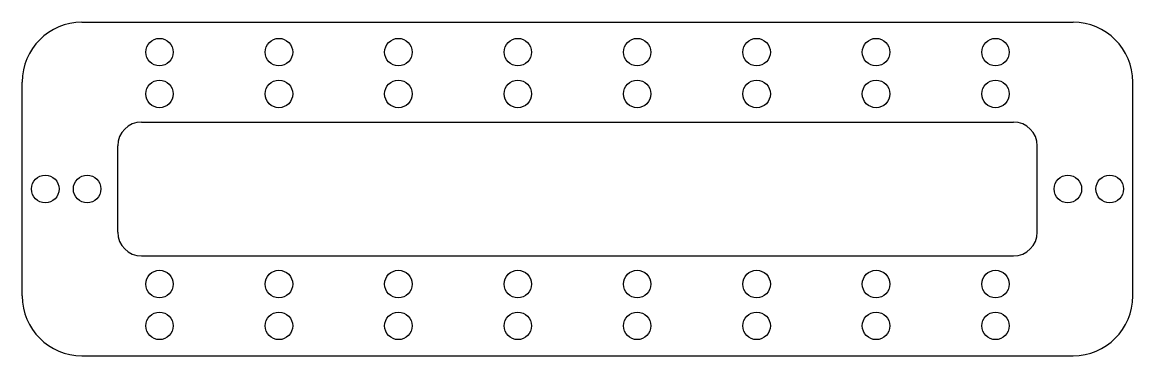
# Model space of a CAD drawing. Extents: x -93 to 93, y -28 to 28.
import ezdxf

# ---------------------------------------------------------------- set-up
doc = ezdxf.new("R2010")
doc.units = 0
doc.layers.get('0').update_dxf_attribs({"linetype": 'CONTINUOUS'})

msp = doc.modelspace()

# ---------------------------------------------------------------- linework, layer by layer
at = {"color": 7, "linetype": 'CONTINUOUS'}
for p, q in [((-83, 27.9), (83, 27.9)), ((-93, -17.9), (-93, 17.9)), ((93, -17.9), (93, 17.9)), ((-73, 11.2), (73, 11.2)), ((-77, -7.2), (-77, 7.2)), ((77, -7.2), (77, 7.2)), ((-73, -11.2), (73, -11.2)), ((-83, -27.9), (83, -27.9))]:
    msp.add_line(p, q, dxfattribs=at)
for centre in [(-70, 22.9), (-50, 22.9), (-30, 22.9), (-10, 22.9), (10, 22.9), (30, 22.9), (50, 22.9), (70, 22.9), (-70, 15.9), (-50, 15.9), (-30, 15.9), (-10, 15.9), (10, 15.9), (30, 15.9), (50, 15.9), (70, 15.9), (-89.13, 0), (-82.13, 0), (82.13, 0), (89.13, 0), (-70, -15.9), (-50, -15.9), (-30, -15.9), (-10, -15.9), (10, -15.9), (30, -15.9), (50, -15.9), (70, -15.9), (-70, -22.9), (-50, -22.9), (-30, -22.9), (-10, -22.9), (10, -22.9), (30, -22.9), (50, -22.9), (70, -22.9)]:
    msp.add_circle(centre, 2.3, dxfattribs=at)
for centre, radius, start, end in [((-83, 17.9), 10, 90, 180), ((83, 17.9), 10, 0, 90), ((-73, 7.2), 4, 90, 180), ((73, 7.2), 4, 0, 90), ((-73, -7.2), 4, 180, 270), ((73, -7.2), 4, 270, 0), ((-83, -17.9), 10, 180, 270), ((83, -17.9), 10, 270, 0)]:
    msp.add_arc(centre, radius, start, end, dxfattribs=at)

doc.saveas('drawing.dxf')
